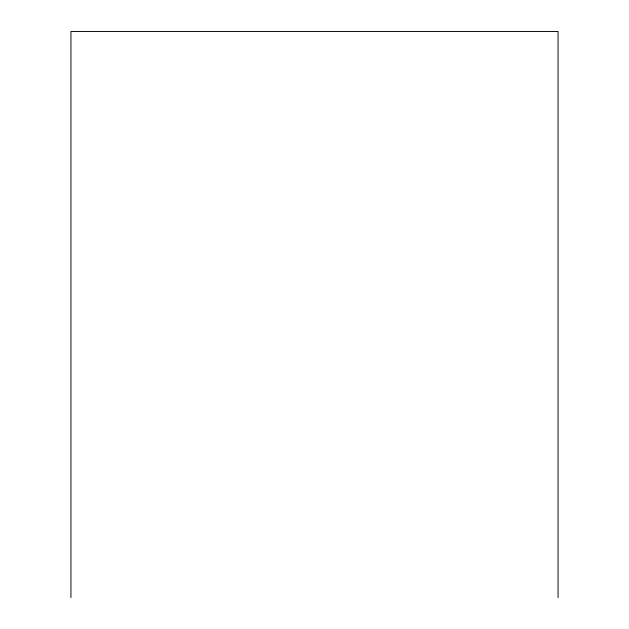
<?xml version="1.0" encoding="UTF-8"?>
<svg xmlns="http://www.w3.org/2000/svg" width="629" height="629" viewBox="0 0 629 629"><rect width="100%" height="100%" fill="white"/><g stroke="black" fill="none" stroke-linecap="round" stroke-linejoin="round"><path stroke-width="0.94" d="M558.057 597.55L558.057 31.45L70.943 31.45L70.943 597.55"/></g></svg>
